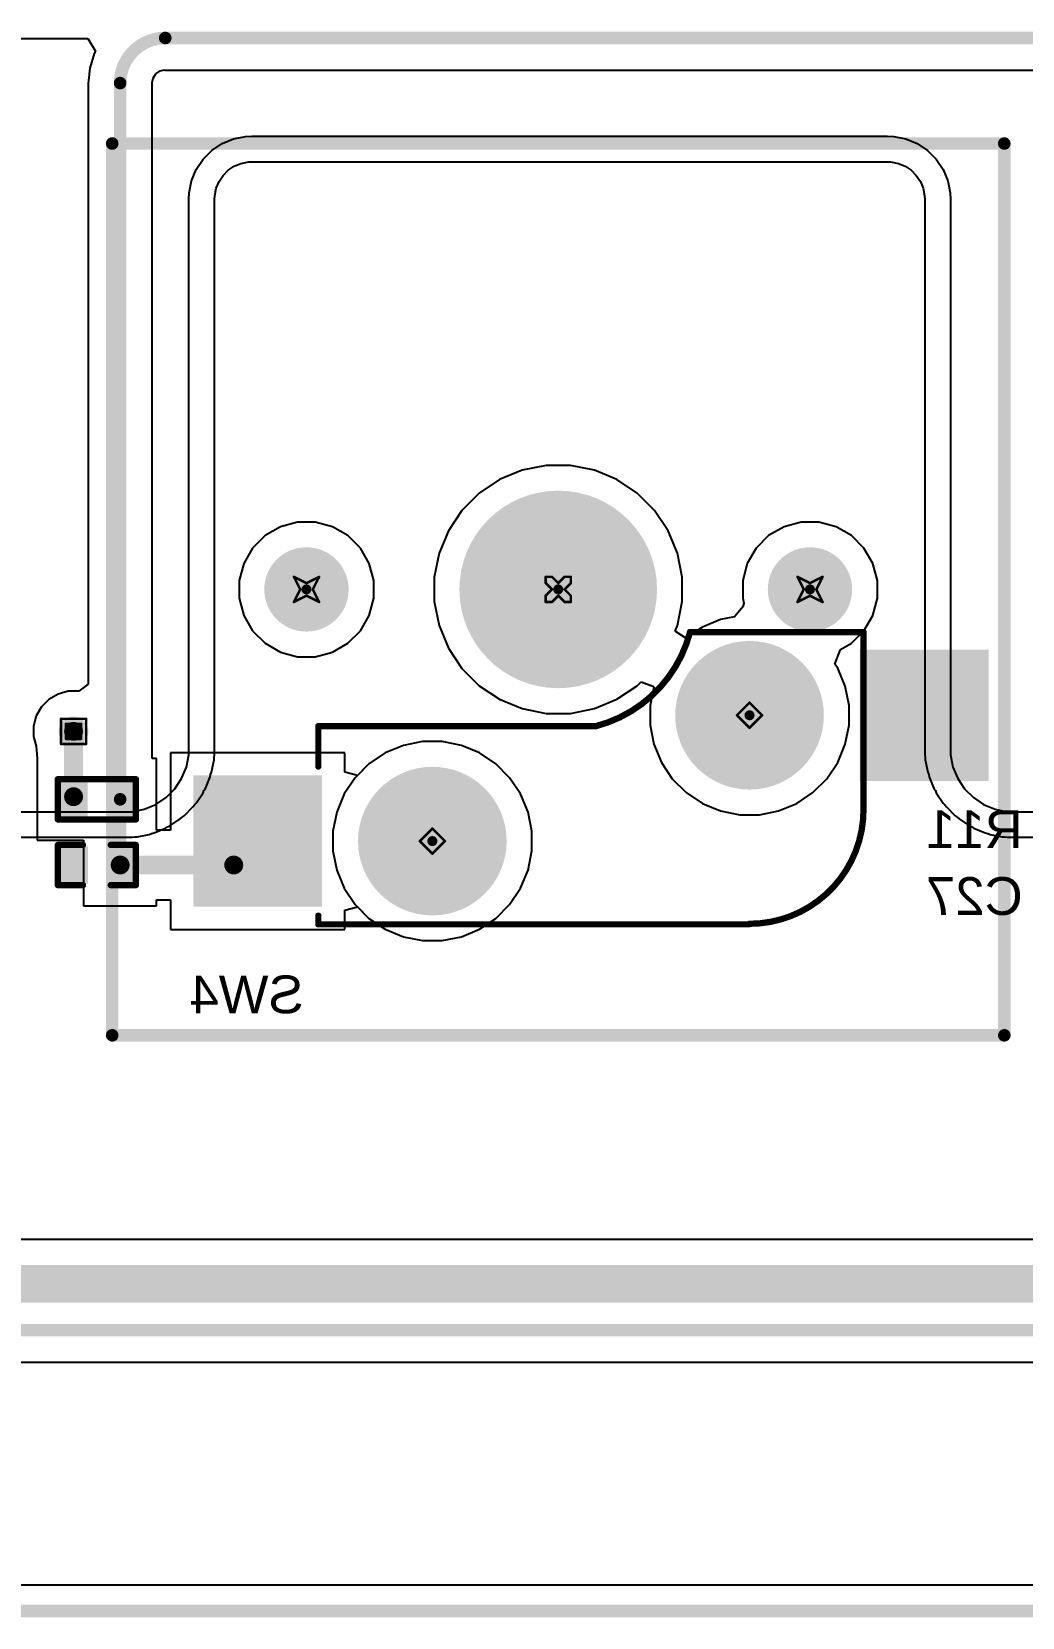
# Model space of a CAD drawing. Header units: inches. Extents: x 0 to 386, y 0 to 148.
# Drawn here: x 40.49 to 60.47, y -0.13 to 31.88 of the extents above; entities that cross this region are included whole.
import ezdxf

# ---------------------------------------------------------------- set-up
doc = ezdxf.new("R2010")
doc.units = ezdxf.units.IN
for name, color, linetype in [('Board outline', 216, 'Continuous'), ('Bottom Layer', 5, 'Continuous'), ('Bottom Overlay', 54, 'Continuous'), ('Bottom Paste', 16, 'Continuous'), ('Bottom Solder', 6, 'Continuous'), ('Drill Drawing', 1, 'Continuous'), ('Pad Holes', 156, 'Continuous'), ('Top Layer', 1, 'Continuous'), ('Top Overlay', 2, 'Continuous'), ('Top Solder', 216, 'Continuous'), ('Via Holes', 16, 'Continuous')]:
    doc.layers.add(name, color=color, linetype=linetype)
doc.styles.add('Arial', font='', dxfattribs={"height": 0.2})
doc.styles.get('Arial').set_extended_font_data('Arial')

# ---------------------------------------------------------------- blocks, each defined once
blk = doc.blocks.new('CPG151101S11_16_B_15')
at = {"layer": 'Bottom Layer'}
for points in [[(5.475, 3.815), (7.975, 3.815), (7.975, 1.265), (5.475, 1.265)], [(-7.975, 1.275), (-5.475, 1.275), (-5.475, -1.275), (-7.975, -1.275)]]:
    blk.add_hatch(color=5, dxfattribs=at).paths.add_polyline_path(points)
at = {"layer": 'Bottom Paste'}
for points in [[(5.475, 3.815), (7.975, 3.815), (7.975, 1.265), (5.475, 1.265)], [(-7.975, 1.275), (-5.475, 1.275), (-5.475, -1.275), (-7.975, -1.275)]]:
    blk.add_hatch(color=16, dxfattribs=at).paths.add_polyline_path(points)
at = {"layer": 'Bottom Solder'}
for points in [[(5.425, 3.865), (8.025, 3.865), (8.025, 1.215), (5.425, 1.215)], [(-8.025, 1.325), (-5.425, 1.325), (-5.425, -1.325), (-8.025, -1.325)]]:
    blk.add_hatch(color=6, dxfattribs=at).paths.add_polyline_path(points)
h = blk.add_hatch(color=6, dxfattribs=at)
edge = h.paths.add_edge_path()
edge.add_arc((3.2, 2.54), 0.102, 0, 360)
h = blk.add_hatch(color=6, dxfattribs=at)
edge = h.paths.add_edge_path()
edge.add_arc((-3.2, 0), 0.102, 0, 360)
h = blk.add_hatch(color=6, dxfattribs=at)
edge = h.paths.add_edge_path()
edge.add_arc((-4.42, -2.54), 0.102, 0, 360)
h = blk.add_hatch(color=6, dxfattribs=at)
edge = h.paths.add_edge_path()
edge.add_arc((0.66, -2.54), 0.102, 0, 360)
h = blk.add_hatch(color=6, dxfattribs=at)
edge = h.paths.add_edge_path()
edge.add_arc((5.74, -2.54), 0.102, 0, 360)
at = {"layer": 'Pad Holes'}
h = blk.add_hatch(color=7, dxfattribs=at)
edge = h.paths.add_edge_path()
edge.add_arc((3.2, 2.54), 1.5, 0, 360)
h = blk.add_hatch(color=7, dxfattribs=at)
edge = h.paths.add_edge_path()
edge.add_arc((-3.2, 0), 1.5, 0, 360)
h = blk.add_hatch(color=7, dxfattribs=at)
edge = h.paths.add_edge_path()
edge.add_arc((0.66, -2.54), 1.994, 0, 360)
h = blk.add_hatch(color=7, dxfattribs=at)
edge = h.paths.add_edge_path()
edge.add_arc((-4.42, -2.54), 0.851, 0, 360)
h = blk.add_hatch(color=7, dxfattribs=at)
edge = h.paths.add_edge_path()
edge.add_arc((5.74, -2.54), 0.851, 0, 360)
at = {"layer": 'Top Solder'}
h = blk.add_hatch(color=216, dxfattribs=at)
edge = h.paths.add_edge_path()
edge.add_arc((3.2, 2.54), 0.102, 0, 360)
h = blk.add_hatch(color=216, dxfattribs=at)
edge = h.paths.add_edge_path()
edge.add_arc((-3.2, 0), 0.102, 0, 360)
h = blk.add_hatch(color=216, dxfattribs=at)
edge = h.paths.add_edge_path()
edge.add_arc((-4.42, -2.54), 0.102, 0, 360)
h = blk.add_hatch(color=216, dxfattribs=at)
edge = h.paths.add_edge_path()
edge.add_arc((0.66, -2.54), 0.102, 0, 360)
h = blk.add_hatch(color=216, dxfattribs=at)
edge = h.paths.add_edge_path()
edge.add_arc((5.74, -2.54), 0.102, 0, 360)
at = {"layer": 'Bottom Overlay'}
for points in [[(-5.5, 1.906, 0.127, 0.127, -0.414214), (-3.196, 4.21, 0.127, 0.127, 0)], [(5.5, 4.22, 0.127, 0.127, 0), (-3.186, 4.22, 0.127, 0.127, 0)], [(5.5, 4.22, 0.127, 0.127, -0.414214), (5.49, 4.21, 0.127, 0.127, 0)], [(5.5, 4.22, 0.127, 0.127, 0), (5.5, 4.046, 0.127, 0.127, 0)], [(-5.5, 1.906, 0.127, 0.127, 0), (-5.5, -1.506, 0.127, 0.127, 0)], [(5.5, 1.034, 0.127, 0.127, 0), (5.5, 0.47, 0.127, 0.127, 0)], [(5.5, 0.47, 0.127, 0.127, 0), (5.5, 0.47, 0.127, 0.127, 0)], [(5.5, 0.47, 0.127, 0.127, 0), (5.5, 0.22, 0.127, 0.127, 0)], [(-2, -1.68, 0.127, 0.127, -0.271686), (-0.1, 0.22, 0.127, 0.127, 0)], [(0.15, 0.22, 0.127, 0.127, 0), (-0.1, 0.22, 0.127, 0.127, 0)], [(1.19, 0.22, 0.127, 0.127, 0), (0.15, 0.22, 0.127, 0.127, 0)], [(5.5, 0.22, 0.127, 0.127, 0), (1.19, 0.22, 0.127, 0.127, 0)], [(-5.5, -1.506, 0.127, 0.127, 0), (-5.5, -1.68, 0.127, 0.127, 0)], [(-2, -1.68, 0.127, 0.127, 0), (-5.5, -1.68, 0.127, 0.127, 0)]]:
    blk.add_lwpolyline(points, format="xyseb", dxfattribs=at)
for points in [[(-3.228, 4.21, 0.0635, 0.0635, 1), (-3.165, 4.21, 0.0635, 0.0635, 1)], [(-3.218, 4.22, 0.0635, 0.0635, 1), (-3.155, 4.22, 0.0635, 0.0635, 1)], [(5.458, 4.21, 0.0635, 0.0635, 1), (5.522, 4.21, 0.0635, 0.0635, 1)], [(5.468, 4.22, 0.0635, 0.0635, 1), (5.532, 4.22, 0.0635, 0.0635, 1)], [(5.468, 4.22, 0.0635, 0.0635, 1), (5.532, 4.22, 0.0635, 0.0635, 1)], [(5.468, 4.22, 0.0635, 0.0635, 1), (5.532, 4.22, 0.0635, 0.0635, 1)], [(5.468, 4.046, 0.0635, 0.0635, 1), (5.532, 4.046, 0.0635, 0.0635, 1)], [(-5.532, 1.906, 0.0635, 0.0635, 1), (-5.468, 1.906, 0.0635, 0.0635, 1)], [(-5.532, 1.906, 0.0635, 0.0635, 1), (-5.468, 1.906, 0.0635, 0.0635, 1)], [(5.468, 1.034, 0.0635, 0.0635, 1), (5.532, 1.034, 0.0635, 0.0635, 1)], [(5.468, 0.47, 0.0635, 0.0635, 1), (5.532, 0.47, 0.0635, 0.0635, 1)], [(5.468, 0.47, 0.0635, 0.0635, 1), (5.532, 0.47, 0.0635, 0.0635, 1)], [(5.468, 0.47, 0.0635, 0.0635, 1), (5.532, 0.47, 0.0635, 0.0635, 1)], [(5.468, 0.47, 0.0635, 0.0635, 1), (5.532, 0.47, 0.0635, 0.0635, 1)], [(-0.132, 0.22, 0.0635, 0.0635, 1), (-0.068, 0.22, 0.0635, 0.0635, 1)], [(-0.132, 0.22, 0.0635, 0.0635, 1), (-0.068, 0.22, 0.0635, 0.0635, 1)], [(0.118, 0.22, 0.0635, 0.0635, 1), (0.182, 0.22, 0.0635, 0.0635, 1)], [(0.118, 0.22, 0.0635, 0.0635, 1), (0.182, 0.22, 0.0635, 0.0635, 1)], [(1.158, 0.22, 0.0635, 0.0635, 1), (1.222, 0.22, 0.0635, 0.0635, 1)], [(1.158, 0.22, 0.0635, 0.0635, 1), (1.222, 0.22, 0.0635, 0.0635, 1)], [(5.468, 0.22, 0.0635, 0.0635, 1), (5.532, 0.22, 0.0635, 0.0635, 1)], [(5.468, 0.22, 0.0635, 0.0635, 1), (5.532, 0.22, 0.0635, 0.0635, 1)], [(-5.532, -1.506, 0.0635, 0.0635, 1), (-5.468, -1.506, 0.0635, 0.0635, 1)], [(-5.532, -1.506, 0.0635, 0.0635, 1), (-5.468, -1.506, 0.0635, 0.0635, 1)], [(-5.532, -1.68, 0.0635, 0.0635, 1), (-5.468, -1.68, 0.0635, 0.0635, 1)], [(-5.532, -1.68, 0.0635, 0.0635, 1), (-5.468, -1.68, 0.0635, 0.0635, 1)], [(-2.032, -1.68, 0.0635, 0.0635, 1), (-1.968, -1.68, 0.0635, 0.0635, 1)], [(-2.032, -1.68, 0.0635, 0.0635, 1), (-1.968, -1.68, 0.0635, 0.0635, 1)]]:
    blk.add_lwpolyline(points, format="xyseb", close=True, dxfattribs=at)
blk = doc.blocks.new('R___0402_B_57')
at = {"layer": 'Bottom Layer'}
for points in [[(-0.241, 0.317), (-0.241, -0.318), (-0.699, -0.318), (-0.699, 0.317)], [(0.699, 0.317), (0.699, -0.318), (0.241, -0.318), (0.241, 0.317)]]:
    blk.add_hatch(color=5, dxfattribs=at).paths.add_polyline_path(points)
at = {"layer": 'Bottom Paste'}
for points in [[(-0.241, 0.317), (-0.241, -0.318), (-0.699, -0.318), (-0.699, 0.317)], [(0.699, 0.317), (0.699, -0.318), (0.241, -0.318), (0.241, 0.317)]]:
    blk.add_hatch(color=16, dxfattribs=at).paths.add_polyline_path(points)
at = {"layer": 'Bottom Solder'}
for points in [[(-0.186, 0.373), (-0.186, -0.373), (-0.754, -0.373), (-0.754, 0.373)], [(0.754, 0.373), (0.754, -0.373), (0.186, -0.373), (0.186, 0.373)]]:
    blk.add_hatch(color=6, dxfattribs=at).paths.add_polyline_path(points)
at = {"layer": 'Bottom Overlay'}
for points in [[(-0.787, -0.406, 0.127, 0.127, 0), (-0.787, 0.406, 0.127, 0.127, 0)], [(-0.787, 0.406, 0.127, 0.127, 0), (0.787, 0.406, 0.127, 0.127, 0)], [(-0.813, 0.432, 0.00323, 0.00323, 0), (0.813, 0.432, 0.00323, 0.00323, 0)], [(0.787, -0.406, 0.127, 0.127, 0), (0.787, 0.406, 0.127, 0.127, 0)], [(-0.787, -0.406, 0.127, 0.127, 0), (0.787, -0.406, 0.127, 0.127, 0)]]:
    blk.add_lwpolyline(points, format="xyseb", dxfattribs=at)
for points in [[(-0.819, 0.406, 0.0635, 0.0635, 1), (-0.756, 0.406, 0.0635, 0.0635, 1)], [(-0.819, 0.406, 0.0635, 0.0635, 1), (-0.756, 0.406, 0.0635, 0.0635, 1)], [(-0.814, 0.432, 0.00161, 0.00161, 1), (-0.812, 0.432, 0.00161, 0.00161, 1)], [(0.756, 0.406, 0.0635, 0.0635, 1), (0.819, 0.406, 0.0635, 0.0635, 1)], [(0.756, 0.406, 0.0635, 0.0635, 1), (0.819, 0.406, 0.0635, 0.0635, 1)], [(0.812, 0.432, 0.00161, 0.00161, 1), (0.814, 0.432, 0.00161, 0.00161, 1)], [(-0.819, -0.406, 0.0635, 0.0635, 1), (-0.756, -0.406, 0.0635, 0.0635, 1)], [(-0.819, -0.406, 0.0635, 0.0635, 1), (-0.756, -0.406, 0.0635, 0.0635, 1)], [(0.756, -0.406, 0.0635, 0.0635, 1), (0.819, -0.406, 0.0635, 0.0635, 1)], [(0.756, -0.406, 0.0635, 0.0635, 1), (0.819, -0.406, 0.0635, 0.0635, 1)]]:
    blk.add_lwpolyline(points, format="xyseb", close=True, dxfattribs=at)
blk = doc.blocks.new('____0402_B_100')
at = {"layer": 'Bottom Layer'}
for points in [[(-0.241, 0.317), (-0.241, -0.318), (-0.699, -0.318), (-0.699, 0.317)], [(0.699, 0.317), (0.699, -0.318), (0.241, -0.318), (0.241, 0.317)]]:
    blk.add_hatch(color=5, dxfattribs=at).paths.add_polyline_path(points)
at = {"layer": 'Bottom Paste'}
for points in [[(-0.241, 0.317), (-0.241, -0.318), (-0.699, -0.318), (-0.699, 0.317)], [(0.699, 0.317), (0.699, -0.318), (0.241, -0.318), (0.241, 0.317)]]:
    blk.add_hatch(color=16, dxfattribs=at).paths.add_polyline_path(points)
at = {"layer": 'Bottom Solder'}
for points in [[(-0.181, 0.377), (-0.181, -0.377), (-0.758, -0.377), (-0.758, 0.377)], [(0.758, 0.377), (0.758, -0.377), (0.181, -0.377), (0.181, 0.377)]]:
    blk.add_hatch(color=6, dxfattribs=at).paths.add_polyline_path(points)
at = {"layer": 'Bottom Overlay'}
for points in [[(-0.787, -0.406, 0.127, 0.127, 0), (-0.787, 0.406, 0.127, 0.127, 0)], [(-0.787, 0.406, 0.127, 0.127, 0), (-0.279, 0.406, 0.127, 0.127, 0)], [(0.279, 0.406, 0.127, 0.127, 0), (0.787, 0.406, 0.127, 0.127, 0)], [(0.787, -0.406, 0.127, 0.127, 0), (0.787, 0.406, 0.127, 0.127, 0)], [(-0.787, -0.406, 0.127, 0.127, 0), (-0.279, -0.406, 0.127, 0.127, 0)], [(0.279, -0.406, 0.127, 0.127, 0), (0.787, -0.406, 0.127, 0.127, 0)]]:
    blk.add_lwpolyline(points, format="xyseb", dxfattribs=at)
for points in [[(-0.819, 0.406, 0.0635, 0.0635, 1), (-0.756, 0.406, 0.0635, 0.0635, 1)], [(-0.819, 0.406, 0.0635, 0.0635, 1), (-0.756, 0.406, 0.0635, 0.0635, 1)], [(-0.311, 0.406, 0.0635, 0.0635, 1), (-0.248, 0.406, 0.0635, 0.0635, 1)], [(0.248, 0.406, 0.0635, 0.0635, 1), (0.311, 0.406, 0.0635, 0.0635, 1)], [(0.756, 0.406, 0.0635, 0.0635, 1), (0.819, 0.406, 0.0635, 0.0635, 1)], [(0.756, 0.406, 0.0635, 0.0635, 1), (0.819, 0.406, 0.0635, 0.0635, 1)], [(-0.819, -0.406, 0.0635, 0.0635, 1), (-0.756, -0.406, 0.0635, 0.0635, 1)], [(-0.819, -0.406, 0.0635, 0.0635, 1), (-0.756, -0.406, 0.0635, 0.0635, 1)], [(-0.311, -0.406, 0.0635, 0.0635, 1), (-0.248, -0.406, 0.0635, 0.0635, 1)], [(0.248, -0.406, 0.0635, 0.0635, 1), (0.311, -0.406, 0.0635, 0.0635, 1)], [(0.756, -0.406, 0.0635, 0.0635, 1), (0.819, -0.406, 0.0635, 0.0635, 1)], [(0.756, -0.406, 0.0635, 0.0635, 1), (0.819, -0.406, 0.0635, 0.0635, 1)]]:
    blk.add_lwpolyline(points, format="xyseb", close=True, dxfattribs=at)

msp = doc.modelspace()

# ---------------------------------------------------------------- hatches: boundary and pattern name
at = {"layer": 'Bottom Layer'}
h = msp.add_hatch(color=5, dxfattribs=at)
edge = h.paths.add_edge_path()
edge.add_arc((41.33, 17.755), 0.3, 0, 360)
at = {"layer": 'Top Layer'}
h = msp.add_hatch(color=1, dxfattribs=at)
edge = h.paths.add_edge_path()
edge.add_arc((41.33, 17.755), 0.3, 0, 360)
at = {"layer": 'Via Holes'}
h = msp.add_hatch(color=7, dxfattribs=at)
edge = h.paths.add_edge_path()
edge.add_arc((41.33, 17.755), 0.15, 0, 360)

# ---------------------------------------------------------------- linework, layer by layer
at = {"layer": 'Board outline'}
msp.add_lwpolyline([(2.997, 0, 0.254, 0.254, 0), (251.003, 0, 0.254, 0.254, 0)], format="xyseb", dxfattribs=at)
at = {"layer": 'Bottom Layer'}
for p, q in [((23.125, 31.738), (41.62, 31.738)), ((41.62, 31.738), (41.772, 31.484)), ((41.746, 31.434), (41.657, 31.143)), ((41.772, 31.484), (41.746, 31.434)), ((41.657, 31.143), (41.632, 30.889)), ((42.991, 31.029), (43.078, 31.087)), ((43.078, 31.087), (43.168, 31.105)), ((43.168, 31.105), (43.18, 31.103)), ((43.18, 31.103), (61.709, 31.103)), ((41.632, 30.889), (41.622, 30.84)), ((41.622, 30.84), (41.622, 18.705)), ((42.915, 30.852), (42.933, 30.942)), ((42.917, 30.84), (42.915, 30.852)), ((42.917, 17.208), (42.917, 30.84)), ((42.933, 30.942), (42.991, 31.029)), ((50.863, 23.122), (50.38, 23.026)), ((51.356, 23.122), (50.863, 23.122)), ((51.839, 23.026), (51.356, 23.122)), ((49.924, 22.837), (49.515, 22.563)), ((50.38, 23.026), (49.924, 22.837)), ((52.295, 22.837), (51.839, 23.026)), ((52.704, 22.563), (52.295, 22.837)), ((49.515, 22.563), (49.166, 22.215)), ((53.053, 22.215), (52.704, 22.563)), ((49.166, 22.215), (48.892, 21.805)), ((53.327, 21.805), (53.053, 22.215)), ((45.505, 21.886), (45.195, 21.707)), ((45.851, 21.979), (45.505, 21.886)), ((46.208, 21.979), (45.851, 21.979)), ((46.554, 21.886), (46.208, 21.979)), ((46.864, 21.707), (46.554, 21.886)), ((48.892, 21.805), (48.704, 21.35)), ((53.515, 21.35), (53.327, 21.805)), ((55.665, 21.886), (55.355, 21.707)), ((56.011, 21.979), (55.665, 21.886)), ((56.368, 21.979), (56.011, 21.979)), ((56.714, 21.886), (56.368, 21.979)), ((57.024, 21.707), (56.714, 21.886)), ((44.942, 21.454), (44.763, 21.145)), ((45.195, 21.707), (44.942, 21.454)), ((47.117, 21.454), (46.864, 21.707)), ((47.296, 21.145), (47.117, 21.454)), ((55.102, 21.454), (54.923, 21.145)), ((55.355, 21.707), (55.102, 21.454)), ((57.277, 21.454), (57.024, 21.707)), ((57.456, 21.145), (57.277, 21.454)), ((44.763, 21.145), (44.671, 20.799)), ((47.388, 20.799), (47.296, 21.145)), ((48.704, 21.35), (48.608, 20.866)), ((53.611, 20.866), (53.515, 21.35)), ((54.923, 21.145), (54.831, 20.799)), ((57.548, 20.799), (57.456, 21.145)), ((48.608, 20.866), (48.608, 20.374)), ((53.611, 20.374), (53.611, 20.866)), ((44.671, 20.799), (44.671, 20.441)), ((47.388, 20.441), (47.388, 20.799)), ((54.831, 20.799), (54.831, 20.441)), ((57.548, 20.441), (57.548, 20.799)), ((44.671, 20.441), (44.763, 20.095)), ((47.296, 20.095), (47.388, 20.441)), ((48.608, 20.374), (48.704, 19.89)), ((53.515, 19.89), (53.611, 20.374)), ((54.832, 20.267), (54.668, 20.067)), ((54.831, 20.441), (54.857, 20.342)), ((54.857, 20.342), (54.832, 20.267)), ((57.456, 20.095), (57.548, 20.441)), ((44.763, 20.095), (44.942, 19.786)), ((47.117, 19.786), (47.296, 20.095)), ((48.704, 19.89), (48.892, 19.435)), ((53.469, 19.779), (53.515, 19.89)), ((54.018, 19.859), (53.689, 19.64)), ((54.384, 20.011), (54.018, 19.859)), ((54.668, 20.067), (54.384, 20.011)), ((57.277, 19.786), (57.456, 20.095)), ((44.942, 19.786), (45.195, 19.533)), ((45.195, 19.533), (45.505, 19.354)), ((46.554, 19.354), (46.864, 19.533)), ((46.864, 19.533), (47.117, 19.786)), ((53.684, 19.635), (53.469, 19.779)), ((53.689, 19.64), (53.684, 19.635)), ((56.804, 19.406), (57.024, 19.533)), ((57.024, 19.533), (57.277, 19.786)), ((45.505, 19.354), (45.851, 19.261)), ((45.851, 19.261), (46.208, 19.261)), ((46.208, 19.261), (46.554, 19.354)), ((48.892, 19.435), (49.166, 19.025)), ((56.693, 19.114), (56.804, 19.406)), ((49.166, 19.025), (49.515, 18.677)), ((56.749, 19.031), (56.693, 19.114)), ((56.9, 18.666), (56.749, 19.031)), ((41.224, 18.563), (41.018, 18.508)), ((41.436, 18.563), (41.224, 18.563)), ((41.622, 18.705), (41.436, 18.563)), ((49.515, 18.677), (49.924, 18.403)), ((52.295, 18.403), (52.704, 18.677)), ((52.704, 18.677), (52.782, 18.754)), ((52.782, 18.754), (53.019, 18.67)), ((53.035, 18.648), (52.961, 18.278)), ((53.019, 18.67), (53.035, 18.648)), ((56.977, 18.278), (56.9, 18.666)), ((40.684, 18.251), (40.577, 18.066)), ((40.834, 18.401), (40.684, 18.251)), ((41.018, 18.508), (40.834, 18.401)), ((49.924, 18.403), (50.38, 18.214)), ((51.839, 18.214), (52.295, 18.403)), ((52.961, 18.278), (52.961, 17.882)), ((56.977, 17.882), (56.977, 18.278)), ((40.577, 18.066), (40.522, 17.861)), ((50.38, 18.214), (50.863, 18.118)), ((50.863, 18.118), (51.356, 18.118)), ((51.356, 18.118), (51.839, 18.214)), ((40.522, 17.861), (40.522, 17.648)), ((40.522, 17.648), (40.574, 17.454)), ((52.961, 17.882), (53.039, 17.494)), ((56.9, 17.494), (56.977, 17.882)), ((40.574, 17.454), (40.593, 17.208)), ((46.802, 17.323), (43.286, 17.323)), ((43.286, 17.323), (43.286, 15.762)), ((46.802, 16.933), (46.802, 17.323)), ((47.618, 17.319), (47.29, 17.1)), ((47.984, 17.471), (47.618, 17.319)), ((48.372, 17.548), (47.984, 17.471)), ((48.767, 17.548), (48.372, 17.548)), ((49.155, 17.471), (48.767, 17.548)), ((49.521, 17.319), (49.155, 17.471)), ((49.85, 17.1), (49.521, 17.319)), ((53.039, 17.494), (53.19, 17.129)), ((56.749, 17.129), (56.9, 17.494)), ((40.593, 17.208), (40.593, 17.208)), ((40.593, 17.208), (40.593, 17.208)), ((40.593, 17.208), (40.593, 15.557)), ((43.006, 17.208), (42.917, 17.208)), ((43.006, 15.762), (43.006, 17.208)), ((47.29, 17.1), (47.056, 16.867)), ((50.129, 16.82), (49.85, 17.1)), ((53.19, 17.129), (53.41, 16.8)), ((56.529, 16.8), (56.749, 17.129)), ((47.056, 16.867), (46.802, 16.933)), ((50.349, 16.491), (50.129, 16.82)), ((53.41, 16.8), (53.689, 16.52)), ((56.249, 16.52), (56.529, 16.8)), ((50.5, 16.126), (50.349, 16.491)), ((53.689, 16.52), (54.018, 16.301)), ((55.921, 16.301), (56.249, 16.52)), ((50.578, 15.738), (50.5, 16.126)), ((54.018, 16.301), (54.384, 16.149)), ((54.384, 16.149), (54.772, 16.072)), ((54.772, 16.072), (55.167, 16.072)), ((55.167, 16.072), (55.555, 16.149)), ((55.555, 16.149), (55.921, 16.301)), ((43.286, 15.762), (43.006, 15.762)), ((50.578, 15.342), (50.578, 15.738)), ((40.593, 15.557), (41.533, 15.557)), ((41.533, 15.557), (41.533, 14.232)), ((50.5, 14.954), (50.578, 15.342)), ((50.349, 14.589), (50.5, 14.954)), ((50.129, 14.26), (50.349, 14.589)), ((41.533, 14.232), (43.006, 14.232)), ((43.006, 14.232), (43.006, 14.353)), ((43.006, 14.353), (43.286, 14.353)), ((43.286, 14.353), (43.286, 13.757)), ((46.802, 14.147), (47.056, 14.213)), ((46.802, 13.757), (46.802, 14.147)), ((47.056, 14.213), (47.29, 13.98)), ((49.85, 13.98), (50.129, 14.26)), ((47.29, 13.98), (47.618, 13.761)), ((49.521, 13.761), (49.85, 13.98)), ((43.286, 13.757), (46.802, 13.757)), ((47.618, 13.761), (47.984, 13.609)), ((47.984, 13.609), (48.372, 13.532)), ((48.372, 13.532), (48.767, 13.532)), ((48.767, 13.532), (49.155, 13.609)), ((49.155, 13.609), (49.521, 13.761)), ((70.491, 0.518), (5.064, 0.518))]:
    msp.add_line(p, q, dxfattribs=at)
for points in [[(42.27, 30.84, 0.254, 0.254, -0.414214), (43.18, 31.75, 0.254, 0.254, 0)], [(43.18, 31.75, 0.254, 0.254, 0), (113.184, 31.75, 0.254, 0.254, 0)], [(42.27, 16.383, 0.254, 0.254, 0), (42.27, 30.84, 0.254, 0.254, 0)], [(41.33, 16.436, 0.381, 0.381, 0), (41.33, 17.755, 0.381, 0.381, 0)], [(42.27, 15.057, 0.254, 0.254, 0), (42.27, 16.383, 0.254, 0.254, 0)], [(42.27, 15.057, 0.381, 0.381, 0), (44.562, 15.057, 0.381, 0.381, 0)]]:
    msp.add_lwpolyline(points, format="xyseb", dxfattribs=at)
for points in [[(43.116, 31.75, 0.127, 0.127, 1), (43.243, 31.75, 0.127, 0.127, 1)], [(43.116, 31.75, 0.127, 0.127, 1), (43.243, 31.75, 0.127, 0.127, 1)], [(42.206, 30.84, 0.127, 0.127, 1), (42.333, 30.84, 0.127, 0.127, 1)], [(42.206, 30.84, 0.127, 0.127, 1), (42.333, 30.84, 0.127, 0.127, 1)], [(41.235, 17.755, 0.191, 0.191, 1), (41.425, 17.755, 0.191, 0.191, 1)], [(41.235, 16.436, 0.191, 0.191, 1), (41.425, 16.436, 0.191, 0.191, 1)], [(42.206, 16.383, 0.127, 0.127, 1), (42.333, 16.383, 0.127, 0.127, 1)], [(42.206, 16.383, 0.127, 0.127, 1), (42.333, 16.383, 0.127, 0.127, 1)], [(42.175, 15.057, 0.191, 0.191, 1), (42.365, 15.057, 0.191, 0.191, 1)], [(42.206, 15.057, 0.127, 0.127, 1), (42.333, 15.057, 0.127, 0.127, 1)], [(44.467, 15.057, 0.191, 0.191, 1), (44.657, 15.057, 0.191, 0.191, 1)]]:
    msp.add_lwpolyline(points, format="xyseb", close=True, dxfattribs=at)
at = {"layer": 'Drill Drawing'}
for points in [[(45.776, 20.874, 0.0508, 0.0508, 0), (46.03, 20.747, 0.0508, 0.0508, 0)], [(45.776, 20.874, 0.0508, 0.0508, 0), (45.903, 20.62, 0.0508, 0.0508, 0)], [(46.03, 20.747, 0.0508, 0.0508, 0), (46.284, 20.874, 0.0508, 0.0508, 0)], [(46.157, 20.62, 0.0508, 0.0508, 0), (46.284, 20.874, 0.0508, 0.0508, 0)], [(50.856, 20.747, 0.0508, 0.0508, 0), (50.856, 20.874, 0.0508, 0.0508, 0)], [(50.856, 20.874, 0.0508, 0.0508, 0), (50.983, 20.874, 0.0508, 0.0508, 0)], [(50.983, 20.874, 0.0508, 0.0508, 0), (51.11, 20.747, 0.0508, 0.0508, 0)], [(51.11, 20.747, 0.0508, 0.0508, 0), (51.237, 20.874, 0.0508, 0.0508, 0)], [(51.237, 20.874, 0.0508, 0.0508, 0), (51.364, 20.874, 0.0508, 0.0508, 0)], [(51.364, 20.747, 0.0508, 0.0508, 0), (51.364, 20.874, 0.0508, 0.0508, 0)], [(55.936, 20.874, 0.0508, 0.0508, 0), (56.19, 20.747, 0.0508, 0.0508, 0)], [(55.936, 20.874, 0.0508, 0.0508, 0), (56.063, 20.62, 0.0508, 0.0508, 0)], [(56.19, 20.747, 0.0508, 0.0508, 0), (56.444, 20.874, 0.0508, 0.0508, 0)], [(56.317, 20.62, 0.0508, 0.0508, 0), (56.444, 20.874, 0.0508, 0.0508, 0)], [(45.776, 20.366, 0.0508, 0.0508, 0), (45.903, 20.62, 0.0508, 0.0508, 0)], [(45.776, 20.366, 0.0508, 0.0508, 0), (46.03, 20.493, 0.0508, 0.0508, 0)], [(46.03, 20.493, 0.0508, 0.0508, 0), (46.284, 20.366, 0.0508, 0.0508, 0)], [(46.157, 20.62, 0.0508, 0.0508, 0), (46.284, 20.366, 0.0508, 0.0508, 0)], [(50.856, 20.747, 0.0508, 0.0508, 0), (50.983, 20.62, 0.0508, 0.0508, 0)], [(50.856, 20.493, 0.0508, 0.0508, 0), (50.983, 20.62, 0.0508, 0.0508, 0)], [(50.856, 20.366, 0.0508, 0.0508, 0), (50.856, 20.493, 0.0508, 0.0508, 0)], [(50.983, 20.366, 0.0508, 0.0508, 0), (51.11, 20.493, 0.0508, 0.0508, 0)], [(51.11, 20.493, 0.0508, 0.0508, 0), (51.237, 20.366, 0.0508, 0.0508, 0)], [(51.237, 20.62, 0.0508, 0.0508, 0), (51.364, 20.747, 0.0508, 0.0508, 0)], [(51.237, 20.62, 0.0508, 0.0508, 0), (51.364, 20.493, 0.0508, 0.0508, 0)], [(51.364, 20.366, 0.0508, 0.0508, 0), (51.364, 20.493, 0.0508, 0.0508, 0)], [(55.936, 20.366, 0.0508, 0.0508, 0), (56.063, 20.62, 0.0508, 0.0508, 0)], [(55.936, 20.366, 0.0508, 0.0508, 0), (56.19, 20.493, 0.0508, 0.0508, 0)], [(56.19, 20.493, 0.0508, 0.0508, 0), (56.444, 20.366, 0.0508, 0.0508, 0)], [(56.317, 20.62, 0.0508, 0.0508, 0), (56.444, 20.366, 0.0508, 0.0508, 0)], [(50.856, 20.366, 0.0508, 0.0508, 0), (50.983, 20.366, 0.0508, 0.0508, 0)], [(51.237, 20.366, 0.0508, 0.0508, 0), (51.364, 20.366, 0.0508, 0.0508, 0)], [(54.715, 18.08, 0.0508, 0.0508, 0), (54.969, 18.334, 0.0508, 0.0508, 0)], [(54.969, 18.334, 0.0508, 0.0508, 0), (55.223, 18.08, 0.0508, 0.0508, 0)], [(41.076, 18.009, 0.0508, 0.0508, 0), (41.584, 18.009, 0.0508, 0.0508, 0)], [(41.076, 17.501, 0.0508, 0.0508, 0), (41.076, 18.009, 0.0508, 0.0508, 0)], [(41.178, 17.907, 0.0508, 0.0508, 0), (41.482, 17.907, 0.0508, 0.0508, 0)], [(41.178, 17.602, 0.0508, 0.0508, 0), (41.178, 17.907, 0.0508, 0.0508, 0)], [(41.482, 17.602, 0.0508, 0.0508, 0), (41.482, 17.907, 0.0508, 0.0508, 0)], [(41.584, 17.501, 0.0508, 0.0508, 0), (41.584, 18.009, 0.0508, 0.0508, 0)], [(54.715, 18.08, 0.0508, 0.0508, 0), (54.969, 17.826, 0.0508, 0.0508, 0)], [(54.969, 17.826, 0.0508, 0.0508, 0), (55.223, 18.08, 0.0508, 0.0508, 0)], [(41.178, 17.602, 0.0508, 0.0508, 0), (41.482, 17.602, 0.0508, 0.0508, 0)], [(41.076, 17.501, 0.0508, 0.0508, 0), (41.584, 17.501, 0.0508, 0.0508, 0)], [(48.316, 15.54, 0.0508, 0.0508, 0), (48.57, 15.794, 0.0508, 0.0508, 0)], [(48.57, 15.794, 0.0508, 0.0508, 0), (48.824, 15.54, 0.0508, 0.0508, 0)], [(48.316, 15.54, 0.0508, 0.0508, 0), (48.57, 15.286, 0.0508, 0.0508, 0)], [(48.57, 15.286, 0.0508, 0.0508, 0), (48.824, 15.54, 0.0508, 0.0508, 0)]]:
    msp.add_lwpolyline(points, format="xyseb", dxfattribs=at)
for points in [[(45.763, 20.874, 0.0254, 0.0254, 1), (45.788, 20.874, 0.0254, 0.0254, 1)], [(45.763, 20.874, 0.0254, 0.0254, 1), (45.788, 20.874, 0.0254, 0.0254, 1)], [(46.271, 20.874, 0.0254, 0.0254, 1), (46.296, 20.874, 0.0254, 0.0254, 1)], [(46.271, 20.874, 0.0254, 0.0254, 1), (46.296, 20.874, 0.0254, 0.0254, 1)], [(50.843, 20.874, 0.0254, 0.0254, 1), (50.868, 20.874, 0.0254, 0.0254, 1)], [(50.843, 20.874, 0.0254, 0.0254, 1), (50.868, 20.874, 0.0254, 0.0254, 1)], [(50.97, 20.874, 0.0254, 0.0254, 1), (50.995, 20.874, 0.0254, 0.0254, 1)], [(50.97, 20.874, 0.0254, 0.0254, 1), (50.995, 20.874, 0.0254, 0.0254, 1)], [(51.224, 20.874, 0.0254, 0.0254, 1), (51.249, 20.874, 0.0254, 0.0254, 1)], [(51.224, 20.874, 0.0254, 0.0254, 1), (51.249, 20.874, 0.0254, 0.0254, 1)], [(51.351, 20.874, 0.0254, 0.0254, 1), (51.376, 20.874, 0.0254, 0.0254, 1)], [(51.351, 20.874, 0.0254, 0.0254, 1), (51.376, 20.874, 0.0254, 0.0254, 1)], [(55.923, 20.874, 0.0254, 0.0254, 1), (55.948, 20.874, 0.0254, 0.0254, 1)], [(55.923, 20.874, 0.0254, 0.0254, 1), (55.948, 20.874, 0.0254, 0.0254, 1)], [(56.431, 20.874, 0.0254, 0.0254, 1), (56.456, 20.874, 0.0254, 0.0254, 1)], [(56.431, 20.874, 0.0254, 0.0254, 1), (56.456, 20.874, 0.0254, 0.0254, 1)], [(45.89, 20.62, 0.0254, 0.0254, 1), (45.915, 20.62, 0.0254, 0.0254, 1)], [(45.89, 20.62, 0.0254, 0.0254, 1), (45.915, 20.62, 0.0254, 0.0254, 1)], [(46.017, 20.747, 0.0254, 0.0254, 1), (46.042, 20.747, 0.0254, 0.0254, 1)], [(46.017, 20.747, 0.0254, 0.0254, 1), (46.042, 20.747, 0.0254, 0.0254, 1)], [(46.017, 20.493, 0.0254, 0.0254, 1), (46.042, 20.493, 0.0254, 0.0254, 1)], [(46.017, 20.493, 0.0254, 0.0254, 1), (46.042, 20.493, 0.0254, 0.0254, 1)], [(46.144, 20.62, 0.0254, 0.0254, 1), (46.169, 20.62, 0.0254, 0.0254, 1)], [(46.144, 20.62, 0.0254, 0.0254, 1), (46.169, 20.62, 0.0254, 0.0254, 1)], [(50.843, 20.747, 0.0254, 0.0254, 1), (50.868, 20.747, 0.0254, 0.0254, 1)], [(50.843, 20.747, 0.0254, 0.0254, 1), (50.868, 20.747, 0.0254, 0.0254, 1)], [(50.843, 20.493, 0.0254, 0.0254, 1), (50.868, 20.493, 0.0254, 0.0254, 1)], [(50.843, 20.493, 0.0254, 0.0254, 1), (50.868, 20.493, 0.0254, 0.0254, 1)], [(50.97, 20.62, 0.0254, 0.0254, 1), (50.995, 20.62, 0.0254, 0.0254, 1)], [(50.97, 20.62, 0.0254, 0.0254, 1), (50.995, 20.62, 0.0254, 0.0254, 1)], [(51.097, 20.747, 0.0254, 0.0254, 1), (51.122, 20.747, 0.0254, 0.0254, 1)], [(51.097, 20.747, 0.0254, 0.0254, 1), (51.122, 20.747, 0.0254, 0.0254, 1)], [(51.097, 20.493, 0.0254, 0.0254, 1), (51.122, 20.493, 0.0254, 0.0254, 1)], [(51.097, 20.493, 0.0254, 0.0254, 1), (51.122, 20.493, 0.0254, 0.0254, 1)], [(51.224, 20.62, 0.0254, 0.0254, 1), (51.249, 20.62, 0.0254, 0.0254, 1)], [(51.224, 20.62, 0.0254, 0.0254, 1), (51.249, 20.62, 0.0254, 0.0254, 1)], [(51.351, 20.747, 0.0254, 0.0254, 1), (51.376, 20.747, 0.0254, 0.0254, 1)], [(51.351, 20.747, 0.0254, 0.0254, 1), (51.376, 20.747, 0.0254, 0.0254, 1)], [(51.351, 20.493, 0.0254, 0.0254, 1), (51.376, 20.493, 0.0254, 0.0254, 1)], [(51.351, 20.493, 0.0254, 0.0254, 1), (51.376, 20.493, 0.0254, 0.0254, 1)], [(56.05, 20.62, 0.0254, 0.0254, 1), (56.075, 20.62, 0.0254, 0.0254, 1)], [(56.05, 20.62, 0.0254, 0.0254, 1), (56.075, 20.62, 0.0254, 0.0254, 1)], [(56.177, 20.747, 0.0254, 0.0254, 1), (56.202, 20.747, 0.0254, 0.0254, 1)], [(56.177, 20.747, 0.0254, 0.0254, 1), (56.202, 20.747, 0.0254, 0.0254, 1)], [(56.177, 20.493, 0.0254, 0.0254, 1), (56.202, 20.493, 0.0254, 0.0254, 1)], [(56.177, 20.493, 0.0254, 0.0254, 1), (56.202, 20.493, 0.0254, 0.0254, 1)], [(56.304, 20.62, 0.0254, 0.0254, 1), (56.329, 20.62, 0.0254, 0.0254, 1)], [(56.304, 20.62, 0.0254, 0.0254, 1), (56.329, 20.62, 0.0254, 0.0254, 1)], [(45.763, 20.366, 0.0254, 0.0254, 1), (45.788, 20.366, 0.0254, 0.0254, 1)], [(45.763, 20.366, 0.0254, 0.0254, 1), (45.788, 20.366, 0.0254, 0.0254, 1)], [(46.271, 20.366, 0.0254, 0.0254, 1), (46.296, 20.366, 0.0254, 0.0254, 1)], [(46.271, 20.366, 0.0254, 0.0254, 1), (46.296, 20.366, 0.0254, 0.0254, 1)], [(50.843, 20.366, 0.0254, 0.0254, 1), (50.868, 20.366, 0.0254, 0.0254, 1)], [(50.843, 20.366, 0.0254, 0.0254, 1), (50.868, 20.366, 0.0254, 0.0254, 1)], [(50.97, 20.366, 0.0254, 0.0254, 1), (50.995, 20.366, 0.0254, 0.0254, 1)], [(50.97, 20.366, 0.0254, 0.0254, 1), (50.995, 20.366, 0.0254, 0.0254, 1)], [(51.224, 20.366, 0.0254, 0.0254, 1), (51.249, 20.366, 0.0254, 0.0254, 1)], [(51.224, 20.366, 0.0254, 0.0254, 1), (51.249, 20.366, 0.0254, 0.0254, 1)], [(51.351, 20.366, 0.0254, 0.0254, 1), (51.376, 20.366, 0.0254, 0.0254, 1)], [(51.351, 20.366, 0.0254, 0.0254, 1), (51.376, 20.366, 0.0254, 0.0254, 1)], [(55.923, 20.366, 0.0254, 0.0254, 1), (55.948, 20.366, 0.0254, 0.0254, 1)], [(55.923, 20.366, 0.0254, 0.0254, 1), (55.948, 20.366, 0.0254, 0.0254, 1)], [(56.431, 20.366, 0.0254, 0.0254, 1), (56.456, 20.366, 0.0254, 0.0254, 1)], [(56.431, 20.366, 0.0254, 0.0254, 1), (56.456, 20.366, 0.0254, 0.0254, 1)], [(54.957, 18.334, 0.0254, 0.0254, 1), (54.982, 18.334, 0.0254, 0.0254, 1)], [(54.957, 18.334, 0.0254, 0.0254, 1), (54.982, 18.334, 0.0254, 0.0254, 1)], [(41.063, 18.009, 0.0254, 0.0254, 1), (41.089, 18.009, 0.0254, 0.0254, 1)], [(41.063, 18.009, 0.0254, 0.0254, 1), (41.089, 18.009, 0.0254, 0.0254, 1)], [(41.165, 17.907, 0.0254, 0.0254, 1), (41.19, 17.907, 0.0254, 0.0254, 1)], [(41.165, 17.907, 0.0254, 0.0254, 1), (41.19, 17.907, 0.0254, 0.0254, 1)], [(41.47, 17.907, 0.0254, 0.0254, 1), (41.495, 17.907, 0.0254, 0.0254, 1)], [(41.47, 17.907, 0.0254, 0.0254, 1), (41.495, 17.907, 0.0254, 0.0254, 1)], [(41.571, 18.009, 0.0254, 0.0254, 1), (41.597, 18.009, 0.0254, 0.0254, 1)], [(41.571, 18.009, 0.0254, 0.0254, 1), (41.597, 18.009, 0.0254, 0.0254, 1)], [(54.703, 18.08, 0.0254, 0.0254, 1), (54.728, 18.08, 0.0254, 0.0254, 1)], [(54.703, 18.08, 0.0254, 0.0254, 1), (54.728, 18.08, 0.0254, 0.0254, 1)], [(55.211, 18.08, 0.0254, 0.0254, 1), (55.236, 18.08, 0.0254, 0.0254, 1)], [(55.211, 18.08, 0.0254, 0.0254, 1), (55.236, 18.08, 0.0254, 0.0254, 1)], [(41.165, 17.602, 0.0254, 0.0254, 1), (41.19, 17.602, 0.0254, 0.0254, 1)], [(41.165, 17.602, 0.0254, 0.0254, 1), (41.19, 17.602, 0.0254, 0.0254, 1)], [(41.47, 17.602, 0.0254, 0.0254, 1), (41.495, 17.602, 0.0254, 0.0254, 1)], [(41.47, 17.602, 0.0254, 0.0254, 1), (41.495, 17.602, 0.0254, 0.0254, 1)], [(54.957, 17.826, 0.0254, 0.0254, 1), (54.982, 17.826, 0.0254, 0.0254, 1)], [(54.957, 17.826, 0.0254, 0.0254, 1), (54.982, 17.826, 0.0254, 0.0254, 1)], [(41.063, 17.501, 0.0254, 0.0254, 1), (41.089, 17.501, 0.0254, 0.0254, 1)], [(41.063, 17.501, 0.0254, 0.0254, 1), (41.089, 17.501, 0.0254, 0.0254, 1)], [(41.571, 17.501, 0.0254, 0.0254, 1), (41.597, 17.501, 0.0254, 0.0254, 1)], [(41.571, 17.501, 0.0254, 0.0254, 1), (41.597, 17.501, 0.0254, 0.0254, 1)], [(48.557, 15.794, 0.0254, 0.0254, 1), (48.582, 15.794, 0.0254, 0.0254, 1)], [(48.557, 15.794, 0.0254, 0.0254, 1), (48.582, 15.794, 0.0254, 0.0254, 1)], [(48.303, 15.54, 0.0254, 0.0254, 1), (48.328, 15.54, 0.0254, 0.0254, 1)], [(48.303, 15.54, 0.0254, 0.0254, 1), (48.328, 15.54, 0.0254, 0.0254, 1)], [(48.811, 15.54, 0.0254, 0.0254, 1), (48.836, 15.54, 0.0254, 0.0254, 1)], [(48.811, 15.54, 0.0254, 0.0254, 1), (48.836, 15.54, 0.0254, 0.0254, 1)], [(48.557, 15.286, 0.0254, 0.0254, 1), (48.582, 15.286, 0.0254, 0.0254, 1)], [(48.557, 15.286, 0.0254, 0.0254, 1), (48.582, 15.286, 0.0254, 0.0254, 1)]]:
    msp.add_lwpolyline(points, format="xyseb", close=True, dxfattribs=at)
at = {"layer": 'Top Layer'}
for p, q in [((44.801, 29.763), (44.926, 29.77)), ((44.926, 29.77), (44.926, 29.77)), ((44.926, 29.77), (57.754, 29.77)), ((57.754, 29.77), (57.879, 29.763)), ((43.944, 29.305), (44.12, 29.481)), ((44.12, 29.481), (44.327, 29.62)), ((44.327, 29.62), (44.557, 29.715)), ((44.557, 29.715), (44.801, 29.763)), ((57.879, 29.763), (58.123, 29.715)), ((58.123, 29.715), (58.353, 29.62)), ((58.353, 29.62), (58.56, 29.481)), ((58.56, 29.481), (58.736, 29.305)), ((43.806, 29.098), (43.944, 29.305)), ((44.45, 29.079), (44.572, 29.161)), ((44.572, 29.161), (44.708, 29.217)), ((44.708, 29.217), (44.865, 29.248)), ((44.865, 29.248), (44.938, 29.252)), ((44.938, 29.252), (57.742, 29.252)), ((57.742, 29.252), (57.815, 29.248)), ((57.815, 29.248), (57.972, 29.217)), ((57.972, 29.217), (58.108, 29.161)), ((58.108, 29.161), (58.23, 29.079)), ((58.736, 29.305), (58.875, 29.098)), ((43.662, 28.624), (43.71, 28.868)), ((43.71, 28.868), (43.806, 29.098)), ((44.208, 28.717), (44.265, 28.853)), ((44.265, 28.853), (44.346, 28.975)), ((44.346, 28.975), (44.45, 29.079)), ((58.23, 29.079), (58.334, 28.975)), ((58.334, 28.975), (58.416, 28.853)), ((58.416, 28.853), (58.472, 28.717)), ((58.875, 29.098), (58.97, 28.868)), ((58.97, 28.868), (59.018, 28.624)), ((43.656, 28.5), (43.662, 28.624)), ((43.656, 17.404), (43.656, 28.5)), ((44.174, 28.487), (44.177, 28.561)), ((44.174, 17.404), (44.174, 28.487)), ((44.177, 28.561), (44.208, 28.717)), ((58.472, 28.717), (58.503, 28.561)), ((58.503, 28.561), (58.507, 28.487)), ((58.507, 28.487), (58.507, 17.404)), ((59.018, 28.624), (59.024, 28.5)), ((59.024, 28.5), (59.024, 28.5)), ((59.024, 28.5), (59.024, 17.404)), ((50.863, 23.122), (50.38, 23.026)), ((51.356, 23.122), (50.863, 23.122)), ((51.839, 23.026), (51.356, 23.122)), ((49.924, 22.837), (49.515, 22.563)), ((50.38, 23.026), (49.924, 22.837)), ((52.295, 22.837), (51.839, 23.026)), ((52.704, 22.563), (52.295, 22.837)), ((49.515, 22.563), (49.166, 22.215)), ((53.053, 22.215), (52.704, 22.563)), ((49.166, 22.215), (48.892, 21.805)), ((53.327, 21.805), (53.053, 22.215)), ((45.505, 21.886), (45.195, 21.707)), ((45.851, 21.979), (45.505, 21.886)), ((46.208, 21.979), (45.851, 21.979)), ((46.554, 21.886), (46.208, 21.979)), ((46.864, 21.707), (46.554, 21.886)), ((48.892, 21.805), (48.704, 21.35)), ((53.515, 21.35), (53.327, 21.805)), ((55.665, 21.886), (55.355, 21.707)), ((56.011, 21.979), (55.665, 21.886)), ((56.368, 21.979), (56.011, 21.979)), ((56.714, 21.886), (56.368, 21.979)), ((57.024, 21.707), (56.714, 21.886)), ((44.942, 21.454), (44.763, 21.145)), ((45.195, 21.707), (44.942, 21.454)), ((47.117, 21.454), (46.864, 21.707)), ((47.296, 21.145), (47.117, 21.454)), ((55.102, 21.454), (54.923, 21.145)), ((55.355, 21.707), (55.102, 21.454)), ((57.277, 21.454), (57.024, 21.707)), ((57.456, 21.145), (57.277, 21.454)), ((44.763, 21.145), (44.671, 20.799)), ((47.388, 20.799), (47.296, 21.145)), ((48.704, 21.35), (48.608, 20.866)), ((53.611, 20.866), (53.515, 21.35)), ((54.923, 21.145), (54.831, 20.799)), ((57.548, 20.799), (57.456, 21.145)), ((48.608, 20.866), (48.608, 20.374)), ((53.611, 20.374), (53.611, 20.866)), ((44.671, 20.799), (44.671, 20.441)), ((47.388, 20.441), (47.388, 20.799)), ((54.831, 20.799), (54.831, 20.441)), ((57.548, 20.441), (57.548, 20.799)), ((44.671, 20.441), (44.763, 20.095)), ((47.296, 20.095), (47.388, 20.441)), ((48.608, 20.374), (48.704, 19.89)), ((53.515, 19.89), (53.611, 20.374)), ((54.832, 20.267), (54.668, 20.067)), ((54.831, 20.441), (54.857, 20.342)), ((54.857, 20.342), (54.832, 20.267)), ((57.456, 20.095), (57.548, 20.441)), ((44.763, 20.095), (44.942, 19.786)), ((47.117, 19.786), (47.296, 20.095)), ((48.704, 19.89), (48.892, 19.435)), ((53.469, 19.779), (53.515, 19.89)), ((54.018, 19.859), (53.689, 19.64)), ((54.384, 20.011), (54.018, 19.859)), ((54.668, 20.067), (54.384, 20.011)), ((57.277, 19.786), (57.456, 20.095)), ((44.942, 19.786), (45.195, 19.533)), ((45.195, 19.533), (45.505, 19.354)), ((46.554, 19.354), (46.864, 19.533)), ((46.864, 19.533), (47.117, 19.786)), ((53.684, 19.635), (53.469, 19.779)), ((53.689, 19.64), (53.684, 19.635)), ((56.804, 19.406), (57.024, 19.533)), ((57.024, 19.533), (57.277, 19.786)), ((45.505, 19.354), (45.851, 19.261)), ((45.851, 19.261), (46.208, 19.261)), ((46.208, 19.261), (46.554, 19.354)), ((48.892, 19.435), (49.166, 19.025)), ((56.693, 19.114), (56.804, 19.406)), ((49.166, 19.025), (49.515, 18.677)), ((56.749, 19.031), (56.693, 19.114)), ((56.9, 18.666), (56.749, 19.031)), ((49.515, 18.677), (49.924, 18.403)), ((52.295, 18.403), (52.704, 18.677)), ((52.704, 18.677), (52.782, 18.754)), ((52.782, 18.754), (53.019, 18.67)), ((53.035, 18.648), (52.961, 18.278)), ((53.019, 18.67), (53.035, 18.648)), ((56.977, 18.278), (56.9, 18.666)), ((49.924, 18.403), (50.38, 18.214)), ((51.839, 18.214), (52.295, 18.403)), ((52.961, 18.278), (52.961, 17.882)), ((56.977, 17.882), (56.977, 18.278)), ((50.38, 18.214), (50.863, 18.118)), ((50.863, 18.118), (51.356, 18.118)), ((51.356, 18.118), (51.839, 18.214)), ((52.961, 17.882), (53.039, 17.494)), ((56.9, 17.494), (56.977, 17.882)), ((43.656, 17.279), (43.656, 17.404)), ((43.656, 17.404), (43.656, 17.404)), ((44.174, 17.279), (44.174, 17.404)), ((47.618, 17.319), (47.29, 17.1)), ((47.984, 17.471), (47.618, 17.319)), ((48.372, 17.548), (47.984, 17.471)), ((48.767, 17.548), (48.372, 17.548)), ((49.155, 17.471), (48.767, 17.548)), ((49.521, 17.319), (49.155, 17.471)), ((49.85, 17.1), (49.521, 17.319)), ((53.039, 17.494), (53.19, 17.129)), ((56.749, 17.129), (56.9, 17.494)), ((58.507, 17.404), (58.507, 17.279)), ((59.024, 17.404), (59.024, 17.279)), ((43.511, 16.803), (43.607, 17.034)), ((43.607, 17.034), (43.656, 17.279)), ((44.115, 16.933), (44.164, 17.178)), ((44.164, 17.229), (44.174, 17.279)), ((44.164, 17.178), (44.164, 17.229)), ((47.29, 17.1), (47.01, 16.82)), ((50.129, 16.82), (49.85, 17.1)), ((53.19, 17.129), (53.41, 16.8)), ((56.529, 16.8), (56.749, 17.129)), ((58.507, 17.279), (58.516, 17.229)), ((58.516, 17.229), (58.516, 17.178)), ((58.516, 17.178), (58.565, 16.933)), ((59.024, 17.279), (59.073, 17.034)), ((59.073, 17.034), (59.169, 16.803)), ((43.372, 16.595), (43.511, 16.803)), ((43.99, 16.605), (44.085, 16.836)), ((44.085, 16.836), (44.095, 16.886)), ((44.095, 16.886), (44.115, 16.933)), ((47.01, 16.82), (46.79, 16.491)), ((50.349, 16.491), (50.129, 16.82)), ((53.41, 16.8), (53.689, 16.52)), ((56.249, 16.52), (56.529, 16.8)), ((58.565, 16.933), (58.585, 16.886)), ((58.585, 16.886), (58.595, 16.836)), ((58.595, 16.836), (58.691, 16.605)), ((59.169, 16.803), (59.308, 16.595)), ((42.987, 16.279), (43.195, 16.418)), ((43.195, 16.418), (43.372, 16.595)), ((43.803, 16.307), (43.942, 16.515)), ((43.942, 16.515), (43.961, 16.562)), ((43.961, 16.562), (43.99, 16.605)), ((46.79, 16.491), (46.639, 16.126)), ((50.5, 16.126), (50.349, 16.491)), ((53.689, 16.52), (54.018, 16.301)), ((55.921, 16.301), (56.249, 16.52)), ((58.691, 16.605), (58.719, 16.562)), ((58.719, 16.562), (58.738, 16.515)), ((58.738, 16.515), (58.877, 16.307)), ((59.308, 16.595), (59.485, 16.418)), ((59.485, 16.418), (59.693, 16.279)), ((40.274, 16.134), (42.386, 16.134)), ((42.386, 16.134), (42.511, 16.134)), ((42.511, 16.134), (42.756, 16.183)), ((42.756, 16.183), (42.987, 16.279)), ((43.483, 15.987), (43.519, 16.023)), ((43.519, 16.023), (43.562, 16.052)), ((43.562, 16.052), (43.738, 16.229)), ((43.738, 16.229), (43.767, 16.271)), ((43.767, 16.271), (43.803, 16.307)), ((46.639, 16.126), (46.562, 15.738)), ((50.578, 15.738), (50.5, 16.126)), ((54.018, 16.301), (54.384, 16.149)), ((54.384, 16.149), (54.772, 16.072)), ((54.772, 16.072), (55.167, 16.072)), ((55.167, 16.072), (55.555, 16.149)), ((55.555, 16.149), (55.921, 16.301)), ((58.877, 16.307), (58.913, 16.271)), ((58.913, 16.271), (58.942, 16.229)), ((58.942, 16.229), (59.119, 16.052)), ((59.119, 16.052), (59.161, 16.023)), ((59.161, 16.023), (59.197, 15.987)), ((59.693, 16.279), (59.924, 16.183)), ((59.924, 16.183), (60.169, 16.134)), ((60.169, 16.134), (60.294, 16.134)), ((60.294, 16.134), (60.294, 16.134)), ((60.294, 16.134), (62.406, 16.134)), ((42.857, 15.675), (42.904, 15.695)), ((42.904, 15.695), (42.954, 15.705)), ((42.954, 15.705), (43.185, 15.801)), ((43.185, 15.801), (43.228, 15.829)), ((43.228, 15.829), (43.275, 15.848)), ((43.275, 15.848), (43.483, 15.987)), ((46.562, 15.738), (46.562, 15.342)), ((50.578, 15.342), (50.578, 15.738)), ((59.197, 15.987), (59.405, 15.848)), ((59.405, 15.848), (59.452, 15.829)), ((59.452, 15.829), (59.495, 15.801)), ((59.495, 15.801), (59.726, 15.705)), ((59.726, 15.705), (59.776, 15.695)), ((59.776, 15.695), (59.823, 15.675)), ((40.149, 15.617), (42.511, 15.617)), ((42.511, 15.617), (42.561, 15.626)), ((42.561, 15.626), (42.612, 15.626)), ((42.612, 15.626), (42.857, 15.675)), ((59.823, 15.675), (60.068, 15.626)), ((60.068, 15.626), (60.119, 15.626)), ((60.119, 15.626), (60.169, 15.617)), ((60.169, 15.617), (62.531, 15.617)), ((46.562, 15.342), (46.639, 14.954)), ((50.5, 14.954), (50.578, 15.342)), ((46.639, 14.954), (46.79, 14.589)), ((50.349, 14.589), (50.5, 14.954)), ((46.79, 14.589), (47.01, 14.26)), ((50.129, 14.26), (50.349, 14.589)), ((47.01, 14.26), (47.29, 13.98)), ((49.85, 13.98), (50.129, 14.26)), ((47.29, 13.98), (47.618, 13.761)), ((49.521, 13.761), (49.85, 13.98)), ((47.618, 13.761), (47.984, 13.609)), ((47.984, 13.609), (48.372, 13.532)), ((48.372, 13.532), (48.767, 13.532)), ((48.767, 13.532), (49.155, 13.609)), ((49.155, 13.609), (49.521, 13.761)), ((242.813, 7.501), (12.164, 7.501)), ((11.85, 5.022), (72.88, 5.022)), ((248.936, 0.518), (5.064, 0.518))]:
    msp.add_line(p, q, dxfattribs=at)
for points in [[(12.164, 6.604, 0.762, 0.762, 0), (72.249, 6.604, 0.762, 0.762, 0)], [(11.85, 5.669, 0.254, 0.254, 0), (73.374, 5.669, 0.254, 0.254, 0)]]:
    msp.add_lwpolyline(points, format="xyseb", dxfattribs=at)
at = {"layer": 'Top Overlay'}
for points in [[(42.109, 29.62, 0.254, 0.254, 0), (60.109, 29.62, 0.254, 0.254, 0)], [(42.109, 11.62, 0.254, 0.254, 0), (42.109, 29.62, 0.254, 0.254, 0)], [(60.109, 11.62, 0.254, 0.254, 0), (60.109, 29.62, 0.254, 0.254, 0)], [(42.109, 11.62, 0.254, 0.254, 0), (60.109, 11.62, 0.254, 0.254, 0)]]:
    msp.add_lwpolyline(points, format="xyseb", dxfattribs=at)
for points in [[(42.046, 29.62, 0.127, 0.127, 1), (42.173, 29.62, 0.127, 0.127, 1)], [(42.046, 29.62, 0.127, 0.127, 1), (42.173, 29.62, 0.127, 0.127, 1)], [(60.046, 29.62, 0.127, 0.127, 1), (60.173, 29.62, 0.127, 0.127, 1)], [(60.046, 29.62, 0.127, 0.127, 1), (60.173, 29.62, 0.127, 0.127, 1)], [(42.046, 11.62, 0.127, 0.127, 1), (42.173, 11.62, 0.127, 0.127, 1)], [(42.046, 11.62, 0.127, 0.127, 1), (42.173, 11.62, 0.127, 0.127, 1)], [(60.046, 11.62, 0.127, 0.127, 1), (60.173, 11.62, 0.127, 0.127, 1)], [(60.046, 11.62, 0.127, 0.127, 1), (60.173, 11.62, 0.127, 0.127, 1)]]:
    msp.add_lwpolyline(points, format="xyseb", close=True, dxfattribs=at)

# ---------------------------------------------------------------- block references
at = {"rotation": 180}
msp.add_blockref('CPG151101S11_16_B_15', (51.769, 18.08), dxfattribs=at)
for name, p in [('R___0402_B_57', (41.8, 16.383)), ('____0402_B_100', (41.8, 15.057))]:
    msp.add_blockref(name, p)

# ---------------------------------------------------------------- texts
at = {"layer": 'Bottom Overlay', "style": 'Arial', "text_generation_flag": 2}
for s, p in [('R11', (60.482, 15.401)), ('C27', (60.482, 14.05)), ('SW4', (45.974, 12.065))]:
    msp.add_text(s, height=0.762, dxfattribs=at).set_placement(p)

doc.saveas('drawing.dxf')
